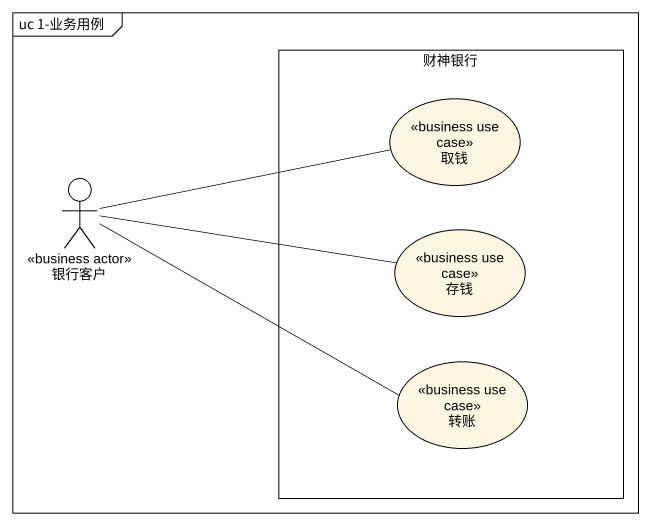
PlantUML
@startuml
mainframe uc 1-业务用例
rectangle 财神银行 {
  usecase 取钱 <<business use case>>
  usecase 存钱 <<business use case>>
  usecase 转账 <<business use case>>
}
actor 银行客户 <<business actor>>
银行客户 -right- 取钱
银行客户 -right- 存钱
银行客户 -right- 转账
@enduml
